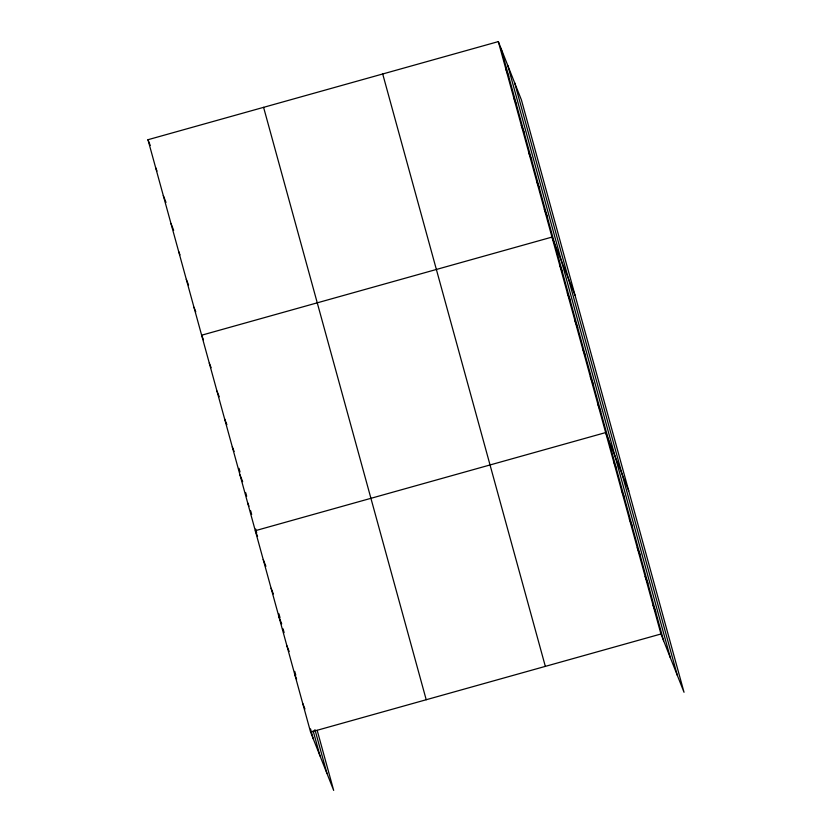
<?xml version="1.0" encoding="UTF-8"?>
<svg xmlns="http://www.w3.org/2000/svg" width="832" height="832" viewBox="0 0 832 832"><rect width="100%" height="100%" fill="white"/><g stroke="black" fill="none" stroke-linecap="round" stroke-linejoin="round"><path stroke-width="1.25" d="M317.19 730.35L333.674 790.4L310.596 732.118L147.971 139.724L498.326 41.6L521.404 99.882L684.029 692.276L660.951 633.994L498.326 41.6M310.596 732.118L660.951 633.994M505.991 69.524L508.695 76.357M513.666 97.458L516.36 104.281M521.331 125.382L524.035 132.205M528.996 153.306L531.7 160.139M536.661 181.241L539.365 188.063M544.326 209.165L547.03 215.987M575.068 295.37L551.99 237.089L201.635 335.213L203.445 339.768M559.666 265.013L562.359 271.846M567.33 292.947L570.034 299.77M574.995 320.871L577.699 327.694M582.66 348.795L585.364 355.628M590.325 376.73L593.029 383.552M597.99 404.654L600.694 411.476M628.732 490.859L605.665 432.578L255.299 530.702L257.556 536.39M613.558 461.354L616.262 468.177M621.462 490.131L624.156 496.954M629.356 518.898L632.06 525.73M637.26 547.674L639.954 554.497M645.154 576.451L647.858 583.274M653.058 605.218L655.751 612.05M147.971 139.724L150.228 145.413M155.636 167.648L156.988 171.059M163.301 195.582L166.005 202.405M170.976 223.506L173.67 230.329M178.641 251.43L179.993 254.842M186.306 279.354L188.552 285.043M193.97 307.289L195.77 311.834M209.3 363.137L211.11 367.692M216.975 391.071L219.222 396.76M224.64 418.995L226.886 424.684M232.305 446.919L234.104 451.474M239.97 474.854L242.674 481.676M247.634 502.778L248.986 506.189M263.203 559.478L265.907 566.301M271.097 588.255L273.354 593.934M279.001 617.022L281.705 623.854M286.894 645.798L289.151 651.487M294.798 674.575L296.598 679.12M302.692 703.342L304.949 709.03M514.686 82.898L677.3 675.293M507.759 65.406L670.374 657.8M501.03 48.422L663.655 640.817M382.71 73.986L545.334 666.37M263.588 107.338L426.213 699.733M314.933 729.633L326.945 773.417M313.154 730.902L320.018 755.924M239.002 468.322L240.011 471.962M245.669 492.606L246.678 496.246M250.671 510.817L251.67 514.457M255.674 529.027L256.672 532.678M278.959 613.839L279.989 617.594M283.078 628.857L284.107 632.611M294.757 671.393L295.786 675.137M310.554 728.936L313.3 738.941"/></g></svg>
